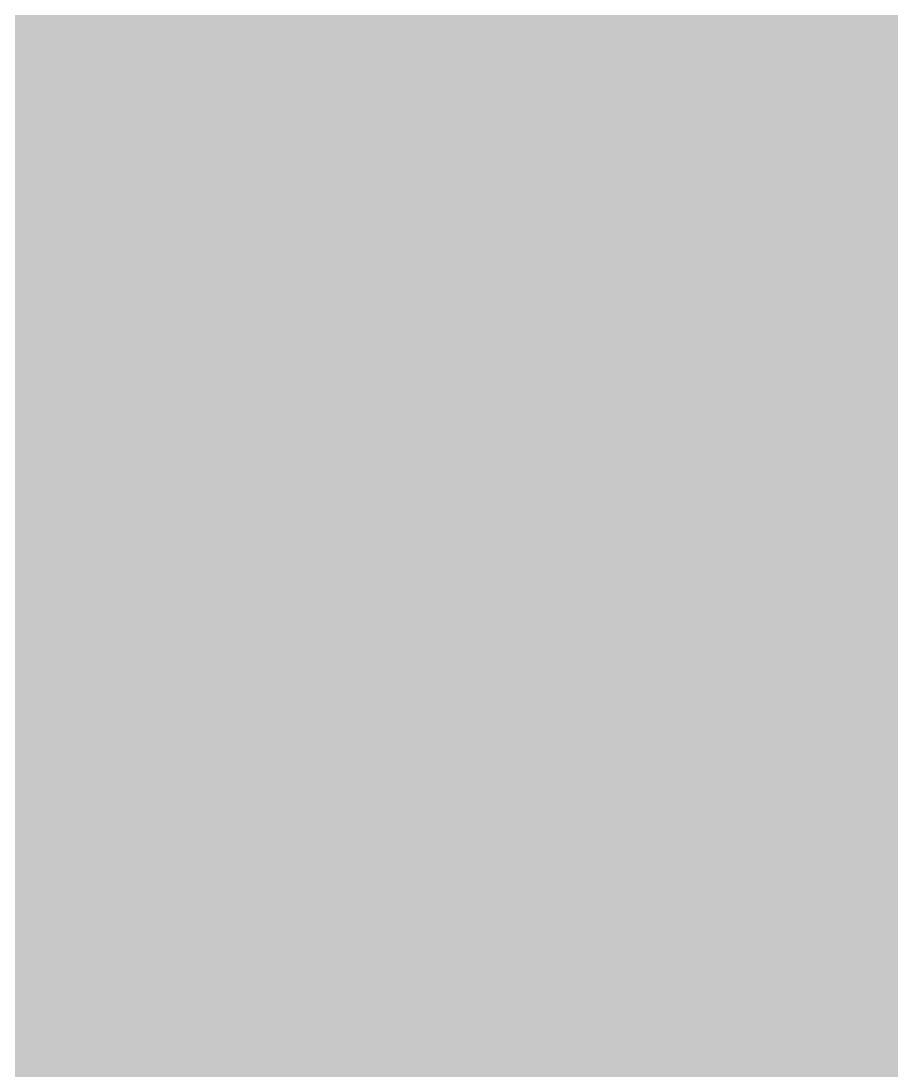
# Model space of a CAD drawing. Header units: inches. Extents: x -0.16 to 1.73, y -0.16 to 1.34.
# Drawn here: x 0.530909 to 0.532062, y 0.323829 to 0.32522 of the extents above; entities that cross this region are included whole.
import ezdxf

# ---------------------------------------------------------------- set-up
doc = ezdxf.new("R2010")
doc.units = ezdxf.units.IN
doc.header["$MEASUREMENT"] = 0
doc.layers.add('Top Layer', color=1, linetype='Continuous')
doc.layers.add('Top Solder', color=216, linetype='Continuous')

# ---------------------------------------------------------------- blocks, each defined once
blk = doc.blocks.new('C0402_51')
at = {"layer": 'Top Layer'}
blk.add_hatch(color=1, dxfattribs=at).paths.add_polyline_path([(-0.0301018, 0.01063), (-0.0078183, 0.01063), (-0.0078183, -0.01063), (-0.0301018, -0.01063)])
at = {"layer": 'Top Solder'}
blk.add_hatch(color=216, dxfattribs=at).paths.add_polyline_path([(-0.0321017, 0.01263), (-0.0058182, 0.01263), (-0.0058182, -0.01263), (-0.0321017, -0.01263)])

msp = doc.modelspace()

# ---------------------------------------------------------------- hatches: boundary and pattern name
at = {"layer": 'Top Layer'}
msp.add_hatch(color=1, dxfattribs=at).paths.add_polyline_path([(0.6629471, 0.5336076), (0.6629471, 0.4312656), (0.6579471, 0.4302711), (0.6577419, 0.4307664), (0.6538037, 0.4347046), (0.6486581, 0.436836), (0.6430885, 0.436836), (0.6379429, 0.4347046), (0.6340047, 0.4307664), (0.6318733, 0.4256208), (0.6318733, 0.4200512), (0.6340047, 0.4149056), (0.6342334, 0.4146769), (0.6343742, 0.4124705), (0.634379, 0.411748), (0.6346578, 0.4110874), (0.6346578, 0.3318516), (0.6342542, 0.331448), (0.6308032, 0.3283112), (0.6308032, 0.3283111), (0.6308031, 0.328311), (0.5975433, 0.328311), (0.5975433, 0.2976799), (0.5966669, 0.296769), (0.5925432, 0.294751), (0.5889581, 0.296236), (0.5833885, 0.296236), (0.5782429, 0.2941046), (0.5743047, 0.2901664), (0.5721733, 0.2850208), (0.5721733, 0.2794512), (0.5743047, 0.2743056), (0.5782429, 0.2703674), (0.5788114, 0.2701319), (0.5815801, 0.2673633), (0.5815803, 0.267363), (0.5860459, 0.2643793), (0.5889702, 0.2637975), (0.5895355, 0.2633497), (0.5975431, 0.2610706), (0.5975431, 0.2599608), (0.6018855, 0.2598344), (0.6028066, 0.2599415), (0.6036633, 0.2595866), (0.6045672, 0.259961), (0.6308033, 0.259961), (0.6308033, 0.3002802), (0.6315249, 0.3005833), (0.6344953, 0.3011742), (0.6381339, 0.3036054), (0.6538036, 0.3192752), (0.6538039, 0.3192754), (0.6562351, 0.322914), (0.6570888, 0.327206), (0.6570888, 0.4104736), (0.657701, 0.4118544), (0.6579471, 0.4120053), (0.6629471, 0.4092061), (0.6629471, 0.2667869), (0.6410725, 0.2449123), (0.5004667, 0.2449123), (0.4971258, 0.2499124), (0.4974733, 0.2507512), (0.4974733, 0.2563208), (0.4964578, 0.2587724), (0.4964578, 0.2587765), (0.4966104, 0.259027), (0.4981482, 0.268906), (0.4986483, 0.268906), (0.4986483, 0.2721185), (0.4989454, 0.2740271), (0.498821, 0.2745391), (0.4990227, 0.275026), (0.4986483, 0.2759299), (0.4986483, 0.302166), (0.4584247, 0.302166), (0.4583602, 0.3028969), (0.4583255, 0.3042168), (0.4580292, 0.304882), (0.4580292, 0.3315037), (0.4583255, 0.332169), (0.4583603, 0.3334911), (0.458407, 0.3340226), (0.4734048, 0.3340226), (0.4785417, 0.3350444), (0.4828966, 0.3379542), (0.4858064, 0.3423091), (0.4868282, 0.347446), (0.4858064, 0.3525829), (0.4833642, 0.3562379), (0.4841044, 0.3592062), (0.4852582, 0.3613733), (0.486682, 0.361467), (0.488401, 0.3614767), (0.4890635, 0.3617555), (0.5018712, 0.3617555), (0.5024925, 0.3614788), (0.5041942, 0.361434), (0.5054511, 0.3613234), (0.5063997, 0.3611659), (0.5065433, 0.3611275), (0.5065433, 0.3557543), (0.5398033, 0.3557543), (0.5398033, 0.3900377), (0.5065433, 0.3900377), (0.5065433, 0.3848145), (0.5063997, 0.3847761), (0.5054511, 0.3846186), (0.5041942, 0.384508), (0.5024926, 0.3844632), (0.5018713, 0.3841865), (0.4892441, 0.3841865), (0.4885986, 0.3844647), (0.4885963, 0.3844638), (0.488594, 0.3844648), (0.4850651, 0.3845124), (0.4849714, 0.3845171), (0.4837204, 0.3873072), (0.4832082, 0.3896106), (0.4858064, 0.3934991), (0.4868282, 0.398636), (0.4858064, 0.4037729), (0.4828966, 0.4081278), (0.4826374, 0.408301), (0.4824825, 0.4090999), (0.484059, 0.4135396), (0.4860978, 0.4137142), (0.4873128, 0.4137323), (0.4880025, 0.4140301), (0.5970622, 0.4140301), (0.600964, 0.4148062), (0.6042718, 0.4170164), (0.6478829, 0.4606275), (0.6500931, 0.4639353), (0.6508692, 0.4678371), (0.6508692, 0.5280626), (0.6583277, 0.5355211)])

# ---------------------------------------------------------------- block references
at = {"rotation": 90}
msp.add_blockref('C0402_51', (0.5231733, 0.353936), dxfattribs=at)

doc.saveas('drawing.dxf')
